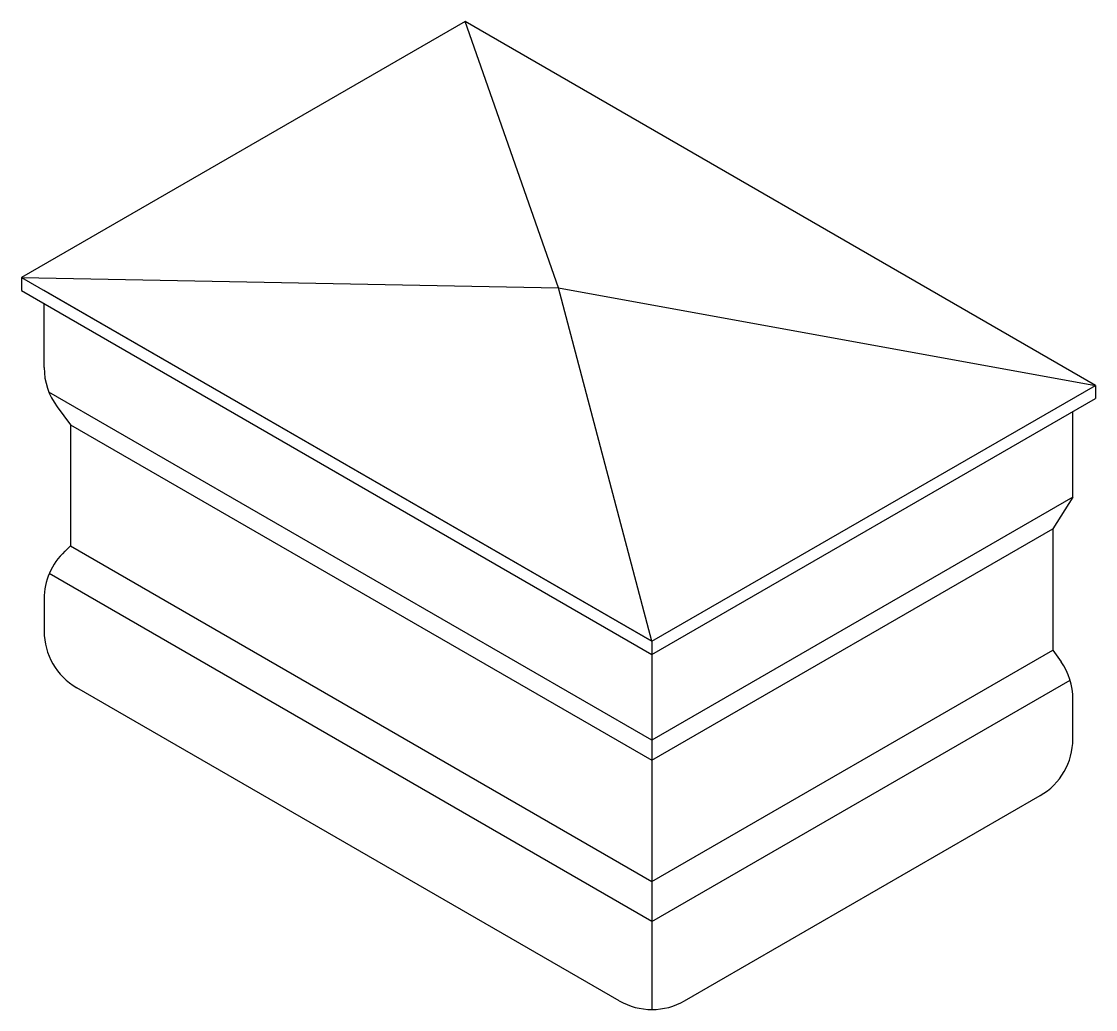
# Model space of a CAD drawing. Header units: millimetres. Extents: x -9804.52 to -9802.05, y -30.03 to -27.76.
import ezdxf

# ---------------------------------------------------------------- set-up
doc = ezdxf.new("R2010")
doc.units = ezdxf.units.MM
doc.layers.add('Tub_equipamentos', color=3, linetype='Continuous')

msp = doc.modelspace()

# ---------------------------------------------------------------- linework, layer by layer
at = {"layer": 'Tub_equipamentos'}
for p, q in [((-9803.4983, -27.7597), (-9804.5159, -28.3472)), ((-9802.052, -28.5947), (-9803.4983, -27.7597)), ((-9804.5159, -28.3472), (-9804.5159, -28.3772)), ((-9804.5159, -28.3772), (-9803.0696, -29.2122)), ((-9803.0696, -29.1822), (-9804.4639, -28.3772)), ((-9804.4639, -28.5541), (-9804.4639, -28.4072)), ((-9802.052, -28.5947), (-9802.052, -28.6247)), ((-9803.0696, -29.2122), (-9802.052, -28.6247)), ((-9804.4342, -28.6437), (-9804.4033, -28.6853)), ((-9802.104, -28.8513), (-9802.104, -28.6547)), ((-9804.4033, -28.6853), (-9804.4033, -28.9632)), ((-9802.104, -28.8513), (-9802.1497, -28.9241)), ((-9802.1497, -28.9241), (-9802.1497, -29.2021)), ((-9804.4166, -28.9757), (-9804.4033, -28.9632)), ((-9804.4639, -29.085), (-9804.4639, -29.1588)), ((-9803.0696, -29.1822), (-9803.0696, -30.0272)), ((-9802.1497, -29.2021), (-9802.1309, -29.229)), ((-9803.1446, -30.0071), (-9804.3889, -29.2887)), ((-9802.104, -29.4063), (-9802.104, -29.3147)), ((-9802.9946, -30.0071), (-9802.179, -29.5362))]:
    msp.add_line(p, q, dxfattribs=at)
at = {"layer": 'Tub_equipamentos', "color": 1}
for p, q in [((-9803.284, -28.3709), (-9803.4983, -27.7597)), ((-9804.5159, -28.3472), (-9803.0696, -29.1822)), ((-9804.5159, -28.3472), (-9803.284, -28.3709)), ((-9803.0696, -29.1822), (-9803.284, -28.3709)), ((-9803.284, -28.3709), (-9802.052, -28.5947)), ((-9803.0696, -29.1822), (-9802.052, -28.5947)), ((-9804.4033, -28.6853), (-9803.0696, -29.4553)), ((-9803.0696, -29.4553), (-9802.1497, -28.9241)), ((-9804.4033, -28.9632), (-9803.0696, -29.7332)), ((-9803.0696, -29.7332), (-9802.1497, -29.2021))]:
    msp.add_line(p, q, dxfattribs=at)
at = {"layer": 'Tub_equipamentos', "color": 2}
for p, q in [((-9803.0696, -29.4088), (-9804.4531, -28.6101)), ((-9802.104, -28.8513), (-9803.0696, -29.4088)), ((-9803.0696, -29.8251), (-9804.4522, -29.0269)), ((-9803.0696, -29.8251), (-9802.1104, -29.2713))]:
    msp.add_line(p, q, dxfattribs=at)
at = {"layer": 'Tub_equipamentos'}
for centre, start, end in [((-9804.3139, -28.5541), 180, 216.6638), ((-9804.3139, -29.085), 133.1997, 180), ((-9804.3139, -29.1588), 180, 240), ((-9802.254, -29.3147), 0, 34.8415), ((-9802.254, -29.4063), 300, 0), ((-9803.0696, -29.8772), 240, 300)]:
    msp.add_arc(centre, 0.15, start, end, dxfattribs=at)

doc.saveas('drawing.dxf')
